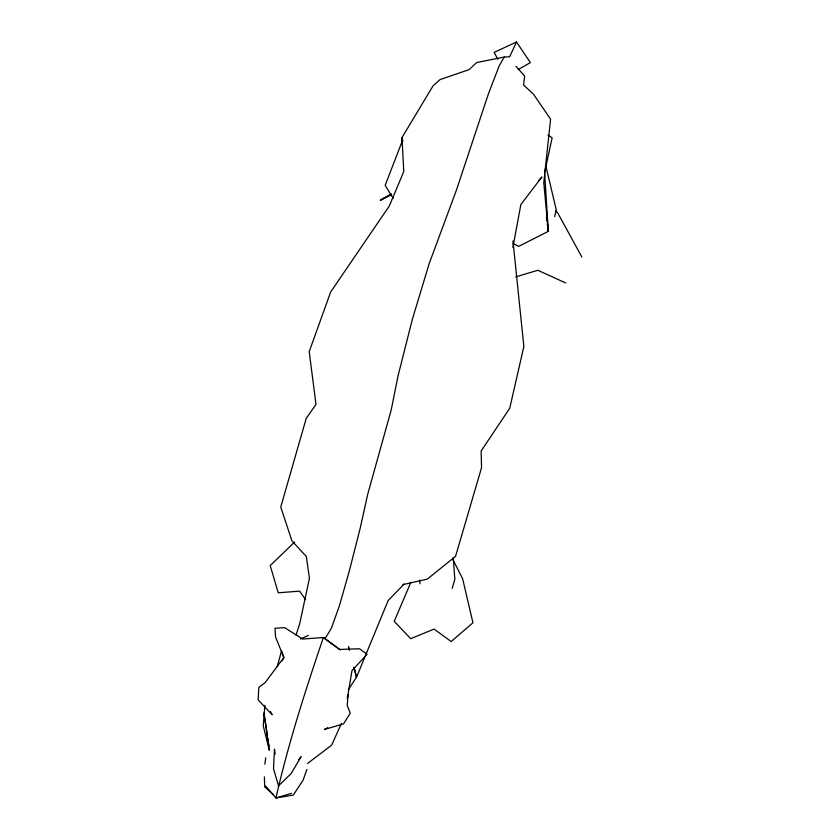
<?xml version="1.0" encoding="UTF-8"?>
<svg xmlns="http://www.w3.org/2000/svg" width="840" height="840" viewBox="0 0 840 840"><rect width="100%" height="100%" fill="white"/><g stroke="black" fill="none" stroke-linecap="round" stroke-linejoin="round"><path stroke-width="1.26" d="M452.161 588.43L454.839 579.264L453.233 557.34M264.873 705.548L263.256 725.875L269.325 750.32M264.841 764.211L265.745 757.806M512.894 247.538L520.874 204.519L541.884 177.009L538.429 180.863M347.351 698.586L351.96 670.667L367.091 654.234L359.51 648.764L339.612 649.457L323.379 637.518L302.631 639.03L284.697 627.669L274.974 628.257L275.604 637.13L283.857 657.521L282.114 660.86M291.48 793.338L275.919 798C288.32 743.61 305.424 690.26 323.379 637.518L325.657 637.675L331.38 628.288L339.465 605.577L349.356 570.875L360.203 528.15L367.836 493.805L391.188 410.046L398.149 375.459L412.335 319.389L429.145 263.728L456.362 190.281L488.366 93.986L499.096 66.087L504.221 57.047L509.649 56.752L516.527 42L530.355 62.622L518.196 69.594M544.603 172.547L552.143 137.802L547.953 135.135M554.652 216.584L556.227 209.727L545.706 165.312M277.179 666.834L281.558 650.811L283.857 657.521L265.22 682.49L258.825 687.383L258.142 699.825L272.149 714.767L270.469 711.575M347.277 697.274L348.075 694.796L347.214 705.611L350.291 713.181L343.507 723.901L324.334 729.488L327.684 727.713M295.995 635.114L299.576 624.215L309.435 578.34L306.317 556.448L291.974 540.971L280.749 507.056L306.254 418.299L315.998 404.387L309.204 351.666L330.666 291.984L389.308 206.01L403.788 171.507L401.982 137.56L432.947 86.016L439.981 79.632L469.151 69.605L476.658 62.538L504.221 57.047M306.925 769.419L303.03 780.308L293.307 795.039L277.064 797.832M410.865 582.33L394.233 621.296L410.697 638.694L434.06 629.066L451.143 641.54L472.952 622.776L462.672 578.897L453.106 559.954M341.429 723.387L331.643 745.154L307.482 763.529M348.296 689.724L356.496 677.303L388.164 600.537L404.124 584.031M298.725 759.675L301.108 756.683L291.081 773.64L278.544 785.81L273.494 768.684L274.491 749.175L275.111 754.247M294.63 542.042L270.197 565.593L278.25 592.788L299.565 591.139L305.634 599.676M390.873 194.943L380.331 200.193L391.524 193.966M380.331 200.193L390.747 194.712M516.527 42L494.12 52.405L497.837 59.283M300.51 638.977L308.322 635.45M515.707 276.895L537.841 270.27L565.708 282.965M403.001 584.587L427.276 579.127L455.543 556.353L481.541 467.733L481.163 450.965L509.744 408.209L523.856 346.469L512.957 240.881M513.019 243.464L518.668 246.383L548.321 231.368L544.688 173.859M323.379 637.518L340.284 649.887M273.262 794.493L264.726 786.975L264.38 776.895M555.607 210.872L557.54 212.625L581.857 257.029M515.96 66.255L524.611 76.062L523.562 84.945L533.516 94.28L550.599 119.196L543.784 182.805L548.321 231.368L547.281 223.64M265.682 786.072L275.919 798M393.183 198.408L385.161 185.357L401.625 142.716L401.982 137.56L402.875 141.32M349.503 650.255L348.474 646.769L349.115 649.215M353.923 667.538L356.496 677.303L354.05 667.212M419.433 580.125L420.074 583.758M267.54 735.987L263.939 712.929L269.178 749.616M267.939 738.549L268.338 741.111M268.737 743.673L269.136 746.235M546.409 217.192L546.934 221.056"/></g></svg>
